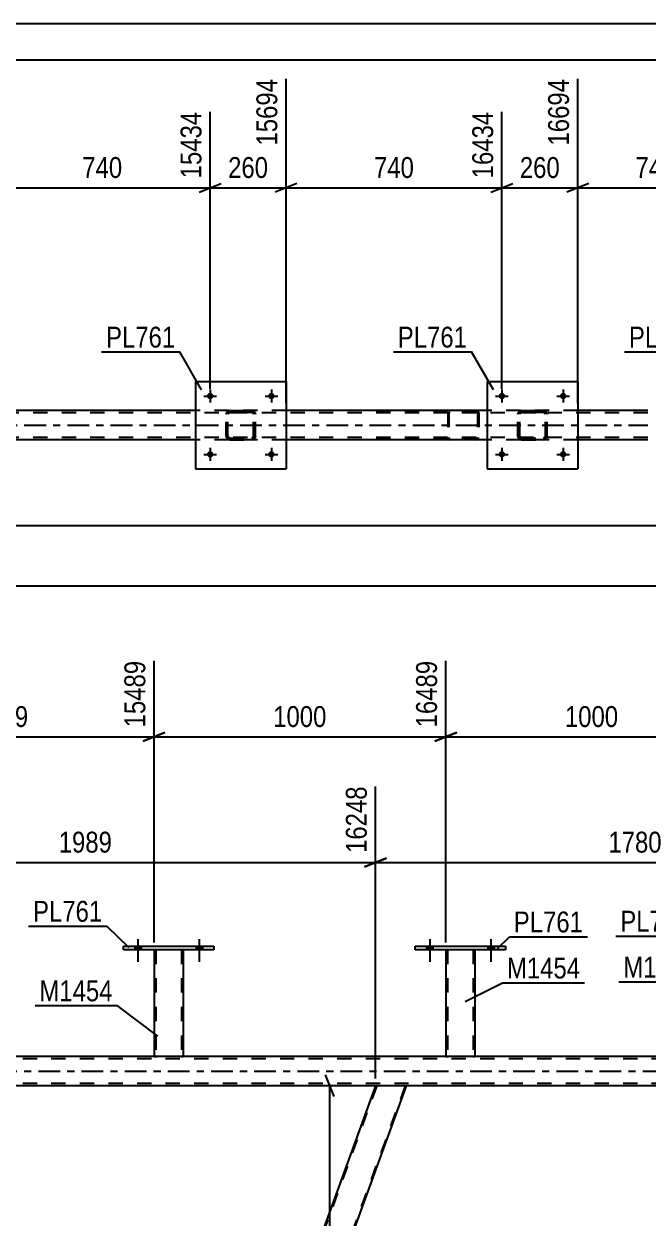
# Model space of a CAD drawing. Header units: millimetres. Extents: x 0 to 841, y 0 to 594.
# Drawn here: x 672 to 757.6, y 430.1 to 594 of the extents above; entities that cross this region are included whole.
import ezdxf

# ---------------------------------------------------------------- set-up
doc = ezdxf.new("R2010")
doc.units = ezdxf.units.MM
doc.linetypes.add('DXK_LINE_DOT2', pattern=[3.9198, 1.9599, -1.9599])
doc.linetypes.add('DXK_LINE_DOT3', pattern=[5.9187, 2.979, -0.9799, 0.9799, -0.9799])
doc.styles.add('Arial Narrow', font='ARIALN.TTF', dxfattribs={"height": 0.2})

# ---------------------------------------------------------------- blocks, each defined once
blk = doc.blocks.new('Unknown-814553314-1133')
at = {"color": 5, "linetype": 'Continuous'}
for p, q in [((841, 594), (0, 594)), ((836, 589), (5, 589))]:
    blk.add_line(p, q, dxfattribs=at)
blk = doc.blocks.new('Part-814553314-2933 - 2883')
at = {"color": 2, "linetype": 'Continuous'}
for p, q in [((695.51, 540.94), (667.91, 540.94)), ((735.51, 540.94), (707.91, 540.94)), ((757.51, 540.94), (747.91, 540.94)), ((695.51, 536.94), (667.91, 536.94)), ((735.51, 536.94), (707.91, 536.94)), ((757.51, 536.94), (747.91, 536.94))]:
    blk.add_line(p, q, dxfattribs=at)
at = {"color": 7, "linetype": 'DXK_LINE_DOT2'}
for p, q in [((707.91, 540.94), (695.51, 540.94)), ((747.91, 540.94), (735.51, 540.94)), ((757.51, 540.62), (80.15, 540.62)), ((757.51, 537.26), (80.15, 537.26)), ((707.91, 536.94), (695.51, 536.94)), ((747.91, 536.94), (735.51, 536.94))]:
    blk.add_line(p, q, dxfattribs=at)
at = {"color": 7, "linetype": 'DXK_LINE_DOT3'}
blk.add_line((80.15, 538.94), (757.51, 538.94), dxfattribs=at)
blk = doc.blocks.new('Part-814553314-3019 - 2883')
at = {"color": 7, "linetype": 'DXK_LINE_DOT2'}
for p, q in [((740, 540.91), (740.19, 540.94)), ((740.19, 540.94), (740, 540.91)), ((740.19, 540.94), (743.23, 540.94)), ((740.19, 540.94), (740.19, 540.94)), ((740.19, 540.94), (743.23, 540.94)), ((743.23, 540.94), (743.23, 540.94)), ((743.23, 540.94), (743.41, 540.91)), ((743.41, 540.91), (743.23, 540.94)), ((739.71, 540.46), (739.74, 540.65)), ((739.74, 540.65), (739.71, 540.46)), ((739.71, 537.42), (739.71, 540.46)), ((739.95, 540.46), (739.97, 540.56)), ((739.97, 540.56), (739.95, 540.46)), ((739.95, 537.42), (739.95, 540.46)), ((739.97, 540.56), (740.02, 540.63)), ((740.02, 540.63), (739.97, 540.56)), ((740.02, 540.63), (740.1, 540.69)), ((740.1, 540.69), (740.02, 540.63)), ((740.1, 540.69), (740.19, 540.7)), ((740.19, 540.7), (740.1, 540.69)), ((740.19, 540.7), (743.23, 540.7)), ((740.19, 540.7), (740.19, 540.7)), ((743.23, 540.7), (740.19, 540.7)), ((743.23, 540.7), (743.23, 540.7)), ((743.23, 540.7), (743.32, 540.69)), ((743.32, 540.69), (743.23, 540.7)), ((743.32, 540.69), (743.4, 540.63)), ((743.4, 540.63), (743.32, 540.69)), ((743.4, 540.63), (743.45, 540.56)), ((743.45, 540.56), (743.4, 540.63)), ((743.45, 540.56), (743.47, 540.46)), ((743.47, 540.46), (743.45, 540.56)), ((743.47, 537.42), (743.47, 540.46)), ((743.67, 540.65), (743.71, 540.46)), ((743.71, 540.46), (743.67, 540.65)), ((743.71, 537.42), (743.71, 540.46)), ((739.74, 537.24), (739.71, 537.42)), ((739.71, 537.42), (739.74, 537.24)), ((739.97, 537.33), (739.95, 537.42)), ((739.95, 537.42), (739.97, 537.33)), ((740.02, 537.25), (739.97, 537.33)), ((739.97, 537.33), (740.02, 537.25)), ((740.19, 536.94), (740, 536.98)), ((740, 536.98), (740.19, 536.94)), ((740.1, 537.2), (740.02, 537.25)), ((740.02, 537.25), (740.1, 537.2)), ((740.19, 537.18), (740.1, 537.2)), ((740.1, 537.2), (740.19, 537.18)), ((740.19, 537.18), (743.23, 537.18)), ((740.19, 537.18), (740.19, 537.18)), ((740.19, 537.18), (743.23, 537.18)), ((740.19, 536.94), (743.23, 536.94)), ((740.19, 536.94), (740.19, 536.94)), ((740.19, 536.94), (743.23, 536.94)), ((743.32, 537.2), (743.23, 537.18)), ((743.23, 537.18), (743.32, 537.2)), ((743.23, 537.18), (743.23, 537.18)), ((743.41, 536.98), (743.23, 536.94)), ((743.23, 536.94), (743.41, 536.98)), ((743.23, 536.94), (743.23, 536.94)), ((743.4, 537.25), (743.32, 537.2)), ((743.32, 537.2), (743.4, 537.25)), ((743.45, 537.33), (743.4, 537.25)), ((743.4, 537.25), (743.45, 537.33)), ((743.47, 537.42), (743.45, 537.33)), ((743.45, 537.33), (743.47, 537.42)), ((743.71, 537.42), (743.67, 537.24)), ((743.67, 537.24), (743.71, 537.42))]:
    blk.add_line(p, q, dxfattribs=at)
at = {"color": 7, "linetype": 'DXK_LINE_DOT3'}
blk.add_line((741.71, 538.94), (741.71, 538.94), dxfattribs=at)
at = {"color": 7, "linetype": 'DXK_LINE_DOT2'}
for centre, start, end in [((740.19, 540.46), 112.5, 157.5), ((740.19, 540.46), 112.5, 157.5), ((743.23, 540.46), 22.5, 67.5), ((743.23, 540.46), 22.5, 67.5), ((740.19, 537.42), 202.5, 247.5), ((740.19, 537.42), 202.5, 247.5), ((743.23, 537.42), 292.5, 337.5), ((743.23, 537.42), 292.5, 337.5)]:
    blk.add_arc(centre, 0.48, start, end, dxfattribs=at)
blk = doc.blocks.new('Part-814553314-3024 - 2883')
at = {"color": 2, "linetype": 'Continuous'}
for p, q in [((695.51, 544.94), (695.51, 532.94)), ((695.51, 544.94), (707.91, 544.94)), ((707.91, 544.94), (707.91, 532.94)), ((695.51, 532.94), (707.91, 532.94))]:
    blk.add_line(p, q, dxfattribs=at)
blk = doc.blocks.new('Part-814553314-3025 - 2883')
at = {"color": 7, "linetype": 'DXK_LINE_DOT2'}
for p, q in [((700, 540.91), (700.19, 540.94)), ((700.19, 540.94), (700, 540.91)), ((700.19, 540.94), (703.23, 540.94)), ((700.19, 540.94), (700.19, 540.94)), ((700.19, 540.94), (703.23, 540.94)), ((703.23, 540.94), (703.23, 540.94)), ((703.23, 540.94), (703.41, 540.91)), ((703.41, 540.91), (703.23, 540.94)), ((699.71, 540.46), (699.74, 540.65)), ((699.74, 540.65), (699.71, 540.46)), ((699.71, 537.42), (699.71, 540.46)), ((699.95, 540.46), (699.97, 540.56)), ((699.97, 540.56), (699.95, 540.46)), ((699.95, 537.42), (699.95, 540.46)), ((699.97, 540.56), (700.02, 540.63)), ((700.02, 540.63), (699.97, 540.56)), ((700.02, 540.63), (700.1, 540.69)), ((700.1, 540.69), (700.02, 540.63)), ((700.1, 540.69), (700.19, 540.7)), ((700.19, 540.7), (700.1, 540.69)), ((700.19, 540.7), (703.23, 540.7)), ((700.19, 540.7), (700.19, 540.7)), ((703.23, 540.7), (700.19, 540.7)), ((703.23, 540.7), (703.23, 540.7)), ((703.23, 540.7), (703.32, 540.69)), ((703.32, 540.69), (703.23, 540.7)), ((703.32, 540.69), (703.4, 540.63)), ((703.4, 540.63), (703.32, 540.69)), ((703.4, 540.63), (703.45, 540.56)), ((703.45, 540.56), (703.4, 540.63)), ((703.45, 540.56), (703.47, 540.46)), ((703.47, 540.46), (703.45, 540.56)), ((703.47, 537.42), (703.47, 540.46)), ((703.67, 540.65), (703.71, 540.46)), ((703.71, 540.46), (703.67, 540.65)), ((703.71, 537.42), (703.71, 540.46)), ((699.74, 537.24), (699.71, 537.42)), ((699.71, 537.42), (699.74, 537.24)), ((699.97, 537.33), (699.95, 537.42)), ((699.95, 537.42), (699.97, 537.33)), ((700.02, 537.25), (699.97, 537.33)), ((699.97, 537.33), (700.02, 537.25)), ((700.19, 536.94), (700, 536.98)), ((700, 536.98), (700.19, 536.94)), ((700.1, 537.2), (700.02, 537.25)), ((700.02, 537.25), (700.1, 537.2)), ((700.19, 537.18), (700.1, 537.2)), ((700.1, 537.2), (700.19, 537.18)), ((700.19, 537.18), (703.23, 537.18)), ((700.19, 537.18), (700.19, 537.18)), ((700.19, 537.18), (703.23, 537.18)), ((700.19, 536.94), (703.23, 536.94)), ((700.19, 536.94), (700.19, 536.94)), ((700.19, 536.94), (703.23, 536.94)), ((703.32, 537.2), (703.23, 537.18)), ((703.23, 537.18), (703.32, 537.2)), ((703.23, 537.18), (703.23, 537.18)), ((703.41, 536.98), (703.23, 536.94)), ((703.23, 536.94), (703.41, 536.98)), ((703.23, 536.94), (703.23, 536.94)), ((703.4, 537.25), (703.32, 537.2)), ((703.32, 537.2), (703.4, 537.25)), ((703.45, 537.33), (703.4, 537.25)), ((703.4, 537.25), (703.45, 537.33)), ((703.47, 537.42), (703.45, 537.33)), ((703.45, 537.33), (703.47, 537.42)), ((703.71, 537.42), (703.67, 537.24)), ((703.67, 537.24), (703.71, 537.42))]:
    blk.add_line(p, q, dxfattribs=at)
at = {"color": 7, "linetype": 'DXK_LINE_DOT3'}
blk.add_line((701.71, 538.94), (701.71, 538.94), dxfattribs=at)
at = {"color": 7, "linetype": 'DXK_LINE_DOT2'}
for centre, start, end in [((700.19, 540.46), 112.5, 157.5), ((700.19, 540.46), 112.5, 157.5), ((703.23, 540.46), 22.5, 67.5), ((703.23, 540.46), 22.5, 67.5), ((700.19, 537.42), 202.5, 247.5), ((700.19, 537.42), 202.5, 247.5), ((703.23, 537.42), 292.5, 337.5), ((703.23, 537.42), 292.5, 337.5)]:
    blk.add_arc(centre, 0.48, start, end, dxfattribs=at)
blk = doc.blocks.new('Bolt-814553314-2965 - 2883')
at = {"linetype": 'Continuous'}
for points in [[(737.95, 542.94, -1), (737.07, 542.94, -1)], [(746.35, 542.94, -1), (745.47, 542.94, -1)]]:
    blk.add_hatch(color=1, dxfattribs=at).paths.add_polyline_path(points)
at = {"color": 1, "linetype": 'Continuous'}
for p, q in [((736.63, 542.94), (738.39, 542.94)), ((737.51, 543.82), (737.51, 542.06)), ((745.03, 542.94), (746.79, 542.94)), ((745.91, 543.82), (745.91, 542.06))]:
    blk.add_line(p, q, dxfattribs=at)
blk = doc.blocks.new('Bolt-814553314-2966 - 2883')
at = {"linetype": 'Continuous'}
for points in [[(737.95, 534.94, -1), (737.07, 534.94, -1)], [(746.35, 534.94, -1), (745.47, 534.94, -1)]]:
    blk.add_hatch(color=1, dxfattribs=at).paths.add_polyline_path(points)
at = {"color": 1, "linetype": 'Continuous'}
for p, q in [((737.51, 535.82), (737.51, 534.06)), ((745.91, 535.82), (745.91, 534.06)), ((736.63, 534.94), (738.39, 534.94)), ((745.03, 534.94), (746.79, 534.94))]:
    blk.add_line(p, q, dxfattribs=at)
blk = doc.blocks.new('Bolt-814553314-2967 - 2883')
at = {"linetype": 'Continuous'}
for points in [[(697.95, 542.94, -1), (697.07, 542.94, -1)], [(706.35, 542.94, -1), (705.47, 542.94, -1)]]:
    blk.add_hatch(color=1, dxfattribs=at).paths.add_polyline_path(points)
at = {"color": 1, "linetype": 'Continuous'}
for p, q in [((696.63, 542.94), (698.39, 542.94)), ((697.51, 543.82), (697.51, 542.06)), ((705.03, 542.94), (706.79, 542.94)), ((705.91, 543.82), (705.91, 542.06))]:
    blk.add_line(p, q, dxfattribs=at)
blk = doc.blocks.new('Bolt-814553314-2968 - 2883')
at = {"linetype": 'Continuous'}
for points in [[(697.95, 534.94, -1), (697.07, 534.94, -1)], [(706.35, 534.94, -1), (705.47, 534.94, -1)]]:
    blk.add_hatch(color=1, dxfattribs=at).paths.add_polyline_path(points)
at = {"color": 1, "linetype": 'Continuous'}
for p, q in [((697.51, 535.82), (697.51, 534.06)), ((705.91, 535.82), (705.91, 534.06)), ((696.63, 534.94), (698.39, 534.94)), ((705.03, 534.94), (706.79, 534.94))]:
    blk.add_line(p, q, dxfattribs=at)
blk = doc.blocks.new('Part-814553314-3018 - 2883')
at = {"color": 2, "linetype": 'Continuous'}
for p, q in [((735.51, 544.94), (735.51, 532.94)), ((735.51, 544.94), (747.91, 544.94)), ((747.91, 544.94), (747.91, 532.94)), ((735.51, 532.94), (747.91, 532.94))]:
    blk.add_line(p, q, dxfattribs=at)
blk = doc.blocks.new('Part-814553314-3088 - 2883')
at = {"color": 7, "linetype": 'DXK_LINE_DOT2'}
for p, q in [((733.99, 540.94), (718.66, 540.94)), ((733.99, 540.78), (718.66, 540.78)), ((730.1, 540.75), (730.08, 540.62)), ((730.26, 540.69), (730.3, 540.74)), ((730.42, 540.94), (730.29, 540.92)), ((730.3, 540.74), (730.33, 540.76)), ((730.33, 540.76), (730.35, 540.77)), ((730.35, 540.77), (730.42, 540.78)), ((734.12, 540.92), (733.99, 540.94)), ((733.99, 540.78), (734.06, 540.77)), ((734.06, 540.77), (734.11, 540.74)), ((734.11, 540.74), (734.15, 540.69)), ((734.33, 540.62), (734.31, 540.75)), ((730.08, 540.62), (730.08, 537.26)), ((730.25, 540.62), (730.26, 540.69)), ((730.25, 540.62), (730.25, 537.26)), ((734.15, 540.69), (734.16, 540.62)), ((734.16, 540.62), (734.16, 537.26)), ((734.33, 540.62), (734.33, 537.26)), ((733.99, 537.1), (718.66, 537.1)), ((733.99, 536.94), (718.66, 536.94)), ((730.08, 537.26), (730.1, 537.14)), ((730.26, 537.2), (730.25, 537.26)), ((730.3, 537.15), (730.26, 537.2)), ((730.29, 536.97), (730.42, 536.94)), ((730.3, 537.15), (730.33, 537.13)), ((730.33, 537.13), (730.35, 537.12)), ((730.35, 537.12), (730.42, 537.1)), ((734.06, 537.12), (733.99, 537.1)), ((733.99, 536.94), (734.12, 536.97)), ((734.11, 537.15), (734.06, 537.12)), ((734.15, 537.2), (734.11, 537.15)), ((734.16, 537.26), (734.15, 537.2)), ((734.31, 537.14), (734.33, 537.26))]:
    blk.add_line(p, q, dxfattribs=at)
for centre, start, end in [((734.01, 540.61), 24.32, 69.2417), ((730.41, 537.28), 204.32, 249.2417), ((734.01, 537.28), 290.7583, 335.68)]:
    blk.add_arc(centre, 0.331, start, end, dxfattribs=at)
blk = doc.blocks.new('Part-814553314-4189 - 3897')
at = {"color": 7, "linetype": 'DXK_LINE_DOT2'}
for p, q in [((729.81, 466.97), (729.81, 466.97)), ((729.81, 466.97), (729.81, 466.96)), ((729.81, 466.96), (729.81, 466.97)), ((729.84, 466.97), (729.81, 466.97)), ((729.81, 466.97), (729.84, 466.97)), ((729.95, 466.97), (729.84, 466.97)), ((729.84, 466.97), (729.95, 466.97)), ((730.1, 466.97), (729.95, 466.97)), ((729.95, 466.97), (730.1, 466.97)), ((730.05, 466.97), (730.05, 466.97)), ((730.05, 466.97), (730.05, 452.32)), ((730.07, 466.97), (730.05, 466.97)), ((730.05, 466.97), (730.07, 466.97)), ((730.12, 466.97), (730.07, 466.97)), ((730.07, 466.97), (730.12, 466.97)), ((733.51, 466.97), (730.1, 466.97)), ((733.51, 466.97), (730.1, 466.97)), ((733.42, 466.97), (730.12, 466.97)), ((730.12, 466.97), (730.2, 466.97)), ((733.5, 466.97), (730.2, 466.97)), ((733.5, 466.97), (733.42, 466.97)), ((733.55, 466.97), (733.5, 466.97)), ((733.5, 466.97), (733.55, 466.97)), ((733.51, 466.97), (733.67, 466.97)), ((733.67, 466.97), (733.51, 466.97)), ((733.57, 466.97), (733.55, 466.97)), ((733.55, 466.97), (733.57, 466.97)), ((733.57, 466.97), (733.57, 466.97)), ((733.57, 466.97), (733.57, 452.32)), ((733.67, 466.97), (733.77, 466.97)), ((733.77, 466.97), (733.67, 466.97)), ((733.77, 466.97), (733.81, 466.97)), ((733.81, 466.97), (733.77, 466.97)), ((733.81, 466.97), (733.81, 466.97)), ((733.81, 466.97), (733.81, 466.96)), ((733.81, 466.96), (733.81, 466.97)), ((729.81, 452.32), (729.84, 452.32)), ((729.84, 452.32), (729.95, 452.32)), ((729.95, 452.32), (730.1, 452.32)), ((730.07, 452.32), (730.05, 452.32)), ((730.05, 452.32), (730.07, 452.32)), ((730.12, 452.32), (730.07, 452.32)), ((730.07, 452.32), (730.12, 452.32)), ((733.51, 452.32), (730.1, 452.32)), ((733.42, 452.32), (730.12, 452.32)), ((730.12, 452.32), (730.2, 452.32)), ((733.55, 452.32), (730.2, 452.32)), ((733.5, 452.32), (733.42, 452.32)), ((733.55, 452.32), (733.5, 452.32)), ((733.51, 452.32), (733.67, 452.32)), ((733.57, 452.32), (733.55, 452.32)), ((733.55, 452.32), (733.57, 452.32)), ((733.67, 452.32), (733.77, 452.32)), ((733.77, 452.32), (733.81, 452.32))]:
    blk.add_line(p, q, dxfattribs=at)
at = {"color": 2, "linetype": 'Continuous'}
for p, q in [((729.81, 466.96), (729.81, 452.32)), ((733.81, 466.96), (733.81, 452.32)), ((729.84, 452.32), (729.81, 452.32)), ((729.95, 452.32), (729.84, 452.32)), ((730.1, 452.32), (729.95, 452.32)), ((733.51, 452.32), (730.1, 452.32)), ((733.67, 452.32), (733.51, 452.32)), ((733.77, 452.32), (733.67, 452.32)), ((733.81, 452.32), (733.77, 452.32))]:
    blk.add_line(p, q, dxfattribs=at)
blk = doc.blocks.new('Part-814553314-3994 - 3897')
at = {"color": 2, "linetype": 'Continuous'}
for p, q in [((689.81, 452.32), (653.81, 452.32)), ((729.81, 452.32), (693.81, 452.32)), ((769.81, 452.32), (733.81, 452.32)), ((720.18, 448.32), (640.62, 448.32)), ((791.36, 448.32), (724.43, 448.32))]:
    blk.add_line(p, q, dxfattribs=at)
at = {"color": 7, "linetype": 'DXK_LINE_DOT2'}
for p, q in [((693.81, 452.32), (689.81, 452.32)), ((733.81, 452.32), (729.81, 452.32)), ((791.36, 452), (70.25, 452)), ((791.36, 448.64), (70.25, 448.64)), ((724.43, 448.32), (209.37, 448.32))]:
    blk.add_line(p, q, dxfattribs=at)
at = {"color": 7, "linetype": 'DXK_LINE_DOT3'}
blk.add_line((70.25, 450.32), (791.36, 450.32), dxfattribs=at)
blk = doc.blocks.new('Part-814553314-4032 - 3897')
at = {"color": 7, "linetype": 'DXK_LINE_DOT2'}
for p, q in [((720.35, 448.32), (676.23, 327.1)), ((724.26, 448.32), (680.14, 327.1)), ((677.3, 330.52), (676.06, 327.1)), ((676.06, 327.1), (680.31, 327.1))]:
    blk.add_line(p, q, dxfattribs=at)
at = {"color": 2, "linetype": 'Continuous'}
for p, q in [((720.18, 448.32), (677.3, 330.52)), ((680.31, 327.1), (724.43, 448.32)), ((724.43, 448.32), (720.18, 448.32))]:
    blk.add_line(p, q, dxfattribs=at)
blk = doc.blocks.new('Part-814553314-4037 - 3897')
at = {"color": 2, "linetype": 'Continuous'}
for p, q in [((639.3, 448.32), (637.77, 444.13)), ((640.62, 448.32), (639.3, 448.32)), ((677.32, 330.57), (640.62, 448.32)), ((674.21, 327.1), (637.75, 444.07)), ((637.77, 444.13), (637.77, 444.12)), ((677.05, 329.83), (676.06, 327.1)), ((677.3, 330.51), (677.05, 329.83)), ((677.3, 330.52), (677.3, 330.51))]:
    blk.add_line(p, q, dxfattribs=at)
at = {"color": 7, "linetype": 'DXK_LINE_DOT2'}
for p, q in [((677.18, 330.2), (640.37, 448.32)), ((637.77, 444.13), (637.75, 444.07)), ((674.46, 327.1), (637.89, 444.44)), ((677.05, 329.83), (677.24, 330.35)), ((677.32, 330.57), (677.3, 330.52)), ((676.06, 327.1), (674.21, 327.1))]:
    blk.add_line(p, q, dxfattribs=at)
blk = doc.blocks.new('Bolt-814553314-4151 - 3897')
at = {"linetype": 'Continuous'}
for points in [[(687.17, 466.96), (688.05, 466.96), (688.05, 467.44), (687.17, 467.44)], [(695.57, 466.96), (696.45, 466.96), (696.45, 467.44), (695.57, 467.44)]]:
    blk.add_hatch(color=1, dxfattribs=at).paths.add_polyline_path(points)
at = {"color": 1, "linetype": 'Continuous'}
for p, q in [((687.17, 467.44), (687.17, 466.96)), ((687.61, 468.44), (687.61, 465.32)), ((688.05, 467.44), (688.05, 466.96)), ((695.57, 467.44), (695.57, 466.96)), ((696.01, 468.44), (696.01, 465.32)), ((696.45, 467.44), (696.45, 466.96))]:
    blk.add_line(p, q, dxfattribs=at)
blk = doc.blocks.new('Part-814553314-4184 - 3897')
at = {"color": 2, "linetype": 'Continuous'}
for p, q in [((725.61, 467.44), (738.01, 467.44)), ((725.61, 466.96), (725.61, 467.44)), ((738.01, 467.44), (738.01, 466.96)), ((738.01, 466.96), (725.61, 466.96))]:
    blk.add_line(p, q, dxfattribs=at)
blk = doc.blocks.new('Part-814553314-4194 - 3897')
at = {"color": 2, "linetype": 'Continuous'}
for p, q in [((685.61, 467.44), (698.01, 467.44)), ((685.61, 466.96), (685.61, 467.44)), ((698.01, 467.44), (698.01, 466.96)), ((698.01, 466.96), (685.61, 466.96))]:
    blk.add_line(p, q, dxfattribs=at)
blk = doc.blocks.new('Part-814553314-4251 - 3897')
at = {"color": 7, "linetype": 'DXK_LINE_DOT2'}
for p, q in [((689.81, 466.97), (689.81, 466.97)), ((689.81, 466.97), (689.81, 466.96)), ((689.81, 466.96), (689.81, 466.97)), ((689.84, 466.97), (689.81, 466.97)), ((689.81, 466.97), (689.84, 466.97)), ((689.95, 466.97), (689.84, 466.97)), ((689.84, 466.97), (689.95, 466.97)), ((690.1, 466.97), (689.95, 466.97)), ((689.95, 466.97), (690.1, 466.97)), ((690.05, 466.97), (690.05, 466.97)), ((690.05, 466.97), (690.05, 452.32)), ((690.07, 466.97), (690.05, 466.97)), ((690.05, 466.97), (690.07, 466.97)), ((690.12, 466.97), (690.07, 466.97)), ((690.07, 466.97), (690.12, 466.97)), ((693.51, 466.97), (690.1, 466.97)), ((693.51, 466.97), (690.1, 466.97)), ((693.42, 466.97), (690.12, 466.97)), ((690.12, 466.97), (690.2, 466.97)), ((693.5, 466.97), (690.2, 466.97)), ((693.5, 466.97), (693.42, 466.97)), ((693.55, 466.97), (693.5, 466.97)), ((693.5, 466.97), (693.55, 466.97)), ((693.51, 466.97), (693.67, 466.97)), ((693.67, 466.97), (693.51, 466.97)), ((693.57, 466.97), (693.55, 466.97)), ((693.55, 466.97), (693.57, 466.97)), ((693.57, 466.97), (693.57, 466.97)), ((693.57, 466.97), (693.57, 452.32)), ((693.67, 466.97), (693.77, 466.97)), ((693.77, 466.97), (693.67, 466.97)), ((693.77, 466.97), (693.81, 466.97)), ((693.81, 466.97), (693.77, 466.97)), ((693.81, 466.97), (693.81, 466.97)), ((693.81, 466.97), (693.81, 466.96)), ((693.81, 466.96), (693.81, 466.97)), ((689.81, 452.32), (689.84, 452.32)), ((689.84, 452.32), (689.95, 452.32)), ((689.95, 452.32), (690.1, 452.32)), ((690.07, 452.32), (690.05, 452.32)), ((690.05, 452.32), (690.07, 452.32)), ((690.12, 452.32), (690.07, 452.32)), ((690.07, 452.32), (690.12, 452.32)), ((693.51, 452.32), (690.1, 452.32)), ((693.42, 452.32), (690.12, 452.32)), ((690.12, 452.32), (690.2, 452.32)), ((693.55, 452.32), (690.2, 452.32)), ((693.5, 452.32), (693.42, 452.32)), ((693.55, 452.32), (693.5, 452.32)), ((693.51, 452.32), (693.67, 452.32)), ((693.57, 452.32), (693.55, 452.32)), ((693.55, 452.32), (693.57, 452.32)), ((693.67, 452.32), (693.77, 452.32)), ((693.77, 452.32), (693.81, 452.32))]:
    blk.add_line(p, q, dxfattribs=at)
at = {"color": 2, "linetype": 'Continuous'}
for p, q in [((689.81, 466.96), (689.81, 452.32)), ((693.81, 466.96), (693.81, 452.32)), ((689.84, 452.32), (689.81, 452.32)), ((689.95, 452.32), (689.84, 452.32)), ((690.1, 452.32), (689.95, 452.32)), ((693.51, 452.32), (690.1, 452.32)), ((693.67, 452.32), (693.51, 452.32)), ((693.77, 452.32), (693.67, 452.32)), ((693.81, 452.32), (693.77, 452.32))]:
    blk.add_line(p, q, dxfattribs=at)
blk = doc.blocks.new('Bolt-814553314-4255 - 3897')
at = {"linetype": 'Continuous'}
for points in [[(727.17, 466.96), (728.05, 466.96), (728.05, 467.44), (727.17, 467.44)], [(735.57, 466.96), (736.45, 466.96), (736.45, 467.44), (735.57, 467.44)]]:
    blk.add_hatch(color=1, dxfattribs=at).paths.add_polyline_path(points)
at = {"color": 1, "linetype": 'Continuous'}
for p, q in [((727.17, 467.44), (727.17, 466.96)), ((727.61, 468.44), (727.61, 465.32)), ((728.05, 467.44), (728.05, 466.96)), ((735.57, 467.44), (735.57, 466.96)), ((736.01, 468.44), (736.01, 465.32)), ((736.45, 467.44), (736.45, 466.96))]:
    blk.add_line(p, q, dxfattribs=at)
blk = doc.blocks.new('Bolt-814553314-4256 - 3897')
at = {"linetype": 'Continuous'}
for points in [[(727.17, 466.96), (728.05, 466.96), (728.05, 467.44), (727.17, 467.44)], [(735.57, 466.96), (736.45, 466.96), (736.45, 467.44), (735.57, 467.44)]]:
    blk.add_hatch(color=1, dxfattribs=at).paths.add_polyline_path(points)
at = {"color": 1, "linetype": 'Continuous'}
for p, q in [((727.17, 467.44), (727.17, 466.96)), ((727.61, 468.44), (727.61, 465.32)), ((728.05, 467.44), (728.05, 466.96)), ((735.57, 467.44), (735.57, 466.96)), ((736.01, 468.44), (736.01, 465.32)), ((736.45, 467.44), (736.45, 466.96))]:
    blk.add_line(p, q, dxfattribs=at)
blk = doc.blocks.new('Bolt-814553314-4260 - 3897')
at = {"linetype": 'Continuous'}
for points in [[(687.17, 466.96), (688.05, 466.96), (688.05, 467.44), (687.17, 467.44)], [(695.57, 466.96), (696.45, 466.96), (696.45, 467.44), (695.57, 467.44)]]:
    blk.add_hatch(color=1, dxfattribs=at).paths.add_polyline_path(points)
at = {"color": 1, "linetype": 'Continuous'}
for p, q in [((687.17, 467.44), (687.17, 466.96)), ((687.61, 468.44), (687.61, 465.32)), ((688.05, 467.44), (688.05, 466.96)), ((695.57, 467.44), (695.57, 466.96)), ((696.01, 468.44), (696.01, 465.32)), ((696.45, 467.44), (696.45, 466.96))]:
    blk.add_line(p, q, dxfattribs=at)
blk = doc.blocks.new('StraightDimension-814553314-20009 - 2883')
at = {"color": 7, "linetype": 'Continuous'}
for p, q in [((667.91, 541.94), (667.91, 586.45)), ((697.51, 543.94), (697.51, 581.95)), ((669.41, 572.11), (666.41, 570.91)), ((696.01, 570.91), (699.01, 572.11)), ((667.91, 571.51), (697.51, 571.51))]:
    blk.add_line(p, q, dxfattribs=at)
at = {"color": 0, "linetype": 'Continuous'}
blk.add_wipeout([(696.91, 582.55), (692.71, 582.55), (692.71, 572.21), (696.91, 572.21)], dxfattribs=at)
at = {"color": 0}
blk.add_wipeout([(686.05, 572.26), (686.05, 576.46), (679.37, 576.46), (679.37, 572.26)], dxfattribs=at)
at = {"color": 3, "linetype": 'Continuous', "style": 'Arial Narrow'}
blk.add_text('15434', height=2.863, rotation=90.0002, dxfattribs=at).set_placement((696.31, 572.81))
at = {"color": 3, "style": 'Arial Narrow'}
blk.add_text('740', height=2.863, dxfattribs=at).set_placement((679.97, 572.86))
blk = doc.blocks.new('StraightDimension-814553314-20007 - 2883')
at = {"color": 7, "linetype": 'Continuous'}
for p, q in [((707.91, 541.94), (707.91, 586.45)), ((737.51, 543.94), (737.51, 581.95)), ((709.41, 572.11), (706.41, 570.91)), ((736.01, 570.91), (739.01, 572.11)), ((707.91, 571.51), (737.51, 571.51))]:
    blk.add_line(p, q, dxfattribs=at)
at = {"color": 0, "linetype": 'Continuous'}
blk.add_wipeout([(736.91, 582.55), (732.71, 582.55), (732.71, 572.21), (736.91, 572.21)], dxfattribs=at)
at = {"color": 0}
blk.add_wipeout([(726.05, 572.26), (726.05, 576.46), (719.37, 576.46), (719.37, 572.26)], dxfattribs=at)
at = {"color": 3, "linetype": 'Continuous', "style": 'Arial Narrow'}
blk.add_text('16434', height=2.863, rotation=90.0002, dxfattribs=at).set_placement((736.31, 572.81))
at = {"color": 3, "style": 'Arial Narrow'}
blk.add_text('740', height=2.863, dxfattribs=at).set_placement((719.97, 572.86))
blk = doc.blocks.new('StraightDimension-814553314-3327 - 2883')
at = {"color": 7, "linetype": 'Continuous'}
blk.add_line((79.51, 516.89), (793.6, 516.89), dxfattribs=at)
blk = doc.blocks.new('StraightDimension-814553314-7676 - 2883')
at = {"color": 7, "linetype": 'Continuous'}
blk.add_line((80.15, 525.17), (792.96, 525.17), dxfattribs=at)
blk = doc.blocks.new('StraightDimension-814553314-20005 - 2883')
at = {"color": 7, "linetype": 'Continuous'}
for p, q in [((747.91, 541.94), (747.91, 586.45)), ((769.21, 543.94), (769.21, 581.95)), ((749.41, 572.11), (746.41, 570.91)), ((767.71, 570.91), (770.71, 572.11)), ((747.91, 571.51), (769.21, 571.51))]:
    blk.add_line(p, q, dxfattribs=at)
at = {"color": 0, "linetype": 'Continuous'}
blk.add_wipeout([(768.61, 582.55), (764.41, 582.55), (764.41, 572.21), (768.61, 572.21)], dxfattribs=at)
at = {"color": 0}
blk.add_wipeout([(761.9, 572.26), (761.9, 576.46), (755.22, 576.46), (755.22, 572.26)], dxfattribs=at)
at = {"color": 3, "linetype": 'Continuous', "style": 'Arial Narrow'}
blk.add_text('17434', height=2.863, rotation=90.0002, dxfattribs=at).set_placement((768.01, 572.81))
at = {"color": 3, "style": 'Arial Narrow'}
blk.add_text('740', height=2.863, dxfattribs=at).set_placement((755.82, 572.86))
blk = doc.blocks.new('StraightDimension-814553314-20006 - 2883')
at = {"color": 7, "linetype": 'Continuous'}
for p, q in [((747.91, 541.94), (747.91, 586.45)), ((737.51, 543.94), (737.51, 581.95)), ((736.01, 570.91), (739.01, 572.11)), ((749.41, 572.11), (746.41, 570.91)), ((737.51, 571.51), (747.91, 571.51))]:
    blk.add_line(p, q, dxfattribs=at)
at = {"color": 0}
blk.add_wipeout([(746.05, 572.26), (746.05, 576.46), (739.37, 576.46), (739.37, 572.26)], dxfattribs=at)
at = {"color": 3, "style": 'Arial Narrow'}
blk.add_text('260', height=2.863, dxfattribs=at).set_placement((739.97, 572.86))
at = {"color": 0, "linetype": 'Continuous'}
blk.add_wipeout([(747.31, 587.05), (743.11, 587.05), (743.11, 576.71), (747.31, 576.71)], dxfattribs=at)
at = {"color": 3, "linetype": 'Continuous', "style": 'Arial Narrow'}
blk.add_text('16694', height=2.863, rotation=90.0002, dxfattribs=at).set_placement((746.71, 577.31))
blk = doc.blocks.new('StraightDimension-814553314-20008 - 2883')
at = {"color": 7, "linetype": 'Continuous'}
for p, q in [((707.91, 541.94), (707.91, 586.45)), ((697.51, 543.94), (697.51, 581.95)), ((696.01, 570.91), (699.01, 572.11)), ((709.41, 572.11), (706.41, 570.91)), ((697.51, 571.51), (707.91, 571.51))]:
    blk.add_line(p, q, dxfattribs=at)
at = {"color": 0}
blk.add_wipeout([(706.05, 572.26), (706.05, 576.46), (699.37, 576.46), (699.37, 572.26)], dxfattribs=at)
at = {"color": 3, "style": 'Arial Narrow'}
blk.add_text('260', height=2.863, dxfattribs=at).set_placement((699.97, 572.86))
at = {"color": 0, "linetype": 'Continuous'}
blk.add_wipeout([(707.31, 587.05), (703.11, 587.05), (703.11, 576.71), (707.31, 576.71)], dxfattribs=at)
at = {"color": 3, "linetype": 'Continuous', "style": 'Arial Narrow'}
blk.add_text('15694', height=2.863, rotation=90.0002, dxfattribs=at).set_placement((706.71, 577.31))
blk = doc.blocks.new('StraightDimension-814553314-4887 - 3897')
at = {"color": 7, "linetype": 'Continuous'}
for p, q in [((714.53, 446.82), (713.33, 449.82)), ((731.79, 448.32), (711.08, 448.32)), ((713.93, 327.1), (713.93, 448.32)), ((713.33, 328.6), (714.53, 325.6)), ((705.54, 327.1), (716.33, 327.1))]:
    blk.add_line(p, q, dxfattribs=at)
at = {"color": 0}
blk.add_wipeout([(713.18, 391.97), (708.98, 391.97), (708.98, 383.45), (713.18, 383.45)], dxfattribs=at)
at = {"color": 3, "style": 'Arial Narrow'}
blk.add_text('3031', height=2.863, rotation=90.0002, dxfattribs=at).set_placement((712.58, 384.05))
blk = doc.blocks.new('StraightDimension-814553314-5258 - 3897')
at = {"color": 7, "linetype": 'Continuous'}
for p, q in [((640.62, 449.32), (640.62, 493.89)), ((720.18, 449.32), (720.18, 489.39)), ((642.12, 479.55), (639.12, 478.35)), ((640.62, 478.95), (720.18, 478.95)), ((718.68, 478.35), (721.68, 479.55))]:
    blk.add_line(p, q, dxfattribs=at)
at = {"color": 0, "linetype": 'Continuous'}
blk.add_wipeout([(719.58, 489.99), (715.38, 489.99), (715.38, 479.65), (719.58, 479.65)], dxfattribs=at)
at = {"color": 0}
blk.add_wipeout([(684.65, 479.7), (684.65, 483.9), (676.14, 483.9), (676.14, 479.7)], dxfattribs=at)
at = {"color": 3, "linetype": 'Continuous', "style": 'Arial Narrow'}
blk.add_text('16248', height=2.863, rotation=90.0002, dxfattribs=at).set_placement((718.98, 480.25))
at = {"color": 3, "style": 'Arial Narrow'}
blk.add_text('1989', height=2.863, dxfattribs=at).set_placement((676.74, 480.3))
blk = doc.blocks.new('StraightDimension-814553314-5246 - 3897')
at = {"color": 7, "linetype": 'Continuous'}
for p, q in [((720.18, 449.32), (720.18, 489.39)), ((791.36, 453.32), (791.36, 489.39)), ((721.68, 479.55), (718.68, 478.35)), ((720.18, 478.95), (791.36, 478.95)), ((789.86, 478.35), (792.86, 479.55))]:
    blk.add_line(p, q, dxfattribs=at)
at = {"color": 0, "linetype": 'Continuous'}
blk.add_wipeout([(790.76, 489.99), (786.56, 489.99), (786.56, 479.65), (790.76, 479.65)], dxfattribs=at)
at = {"color": 0}
blk.add_wipeout([(760.02, 479.7), (760.02, 483.9), (751.51, 483.9), (751.51, 479.7)], dxfattribs=at)
at = {"color": 3, "linetype": 'Continuous', "style": 'Arial Narrow'}
blk.add_text('18028', height=2.863, rotation=90.0002, dxfattribs=at).set_placement((790.16, 480.25))
at = {"color": 3, "style": 'Arial Narrow'}
blk.add_text('1780', height=2.863, dxfattribs=at).set_placement((752.11, 480.3))
blk = doc.blocks.new('StraightDimension-814553314-4866 - 3897')
at = {"color": 7, "linetype": 'Continuous'}
for p, q in [((791.36, 447.32), (791.36, 383.49)), ((745.78, 328.1), (745.78, 388.74)), ((747.28, 386.49), (744.28, 385.29)), ((745.78, 385.89), (791.36, 385.89)), ((789.86, 385.29), (792.86, 386.49))]:
    blk.add_line(p, q, dxfattribs=at)
at = {"color": 0}
blk.add_wipeout([(772.83, 386.64), (772.83, 390.84), (764.31, 390.84), (764.31, 386.64)], dxfattribs=at)
at = {"color": 3, "style": 'Arial Narrow'}
blk.add_text('1139', height=2.863, dxfattribs=at).set_placement((764.91, 387.24))
blk = doc.blocks.new('StraightDimension-814553314-4877 - 3897')
at = {"color": 7, "linetype": 'Continuous'}
for p, q in [((810.49, 448.82), (809.29, 451.82)), ((793, 450.32), (812.29, 450.32)), ((809.89, 324.46), (809.89, 450.32)), ((747.42, 324.46), (812.29, 324.46)), ((809.29, 325.96), (810.49, 322.96))]:
    blk.add_line(p, q, dxfattribs=at)
at = {"color": 0}
blk.add_wipeout([(809.14, 391.65), (804.94, 391.65), (804.94, 383.13), (809.14, 383.13)], dxfattribs=at)
at = {"color": 3, "style": 'Arial Narrow'}
blk.add_text('3147', height=2.863, rotation=90.0002, dxfattribs=at).set_placement((808.54, 383.73))
blk = doc.blocks.new('StraightDimension-814553314-13870 - 3897')
at = {"color": 7, "linetype": 'Continuous'}
for p, q in [((729.81, 467.97), (729.81, 506.62)), ((769.81, 467.96), (769.81, 506.62)), ((731.31, 496.78), (728.31, 495.58)), ((768.31, 495.58), (771.31, 496.78)), ((729.81, 496.18), (769.81, 496.18))]:
    blk.add_line(p, q, dxfattribs=at)
at = {"color": 0, "linetype": 'Continuous'}
blk.add_wipeout([(769.21, 507.22), (765.01, 507.22), (765.01, 496.88), (769.21, 496.88)], dxfattribs=at)
at = {"color": 0}
blk.add_wipeout([(754.06, 496.93), (754.06, 501.13), (745.55, 501.13), (745.55, 496.93)], dxfattribs=at)
at = {"color": 3, "linetype": 'Continuous', "style": 'Arial Narrow'}
blk.add_text('17489', height=2.863, rotation=90.0002, dxfattribs=at).set_placement((768.61, 497.48))
at = {"color": 3, "style": 'Arial Narrow'}
blk.add_text('1000', height=2.863, dxfattribs=at).set_placement((746.15, 497.53))
blk = doc.blocks.new('StraightDimension-814553314-13871 - 3897')
at = {"color": 7, "linetype": 'Continuous'}
for p, q in [((689.81, 467.97), (689.81, 506.62)), ((729.81, 467.97), (729.81, 506.62)), ((691.31, 496.78), (688.31, 495.58)), ((728.31, 495.58), (731.31, 496.78)), ((689.81, 496.18), (729.81, 496.18))]:
    blk.add_line(p, q, dxfattribs=at)
at = {"color": 0, "linetype": 'Continuous'}
blk.add_wipeout([(729.21, 507.22), (725.01, 507.22), (725.01, 496.88), (729.21, 496.88)], dxfattribs=at)
at = {"color": 0}
blk.add_wipeout([(714.06, 496.93), (714.06, 501.13), (705.55, 501.13), (705.55, 496.93)], dxfattribs=at)
at = {"color": 3, "linetype": 'Continuous', "style": 'Arial Narrow'}
blk.add_text('16489', height=2.863, rotation=90.0002, dxfattribs=at).set_placement((728.61, 497.48))
at = {"color": 3, "style": 'Arial Narrow'}
blk.add_text('1000', height=2.863, dxfattribs=at).set_placement((706.15, 497.53))
blk = doc.blocks.new('StraightDimension-814553314-13872 - 3897')
at = {"color": 7, "linetype": 'Continuous'}
for p, q in [((649.84, 467.97), (649.84, 506.62)), ((689.81, 467.97), (689.81, 506.62)), ((651.34, 496.78), (648.34, 495.58)), ((688.31, 495.58), (691.31, 496.78)), ((649.84, 496.18), (689.81, 496.18))]:
    blk.add_line(p, q, dxfattribs=at)
at = {"color": 0, "linetype": 'Continuous'}
blk.add_wipeout([(689.21, 507.22), (685.01, 507.22), (685.01, 496.88), (689.21, 496.88)], dxfattribs=at)
at = {"color": 0}
blk.add_wipeout([(673.17, 496.93), (673.17, 501.13), (666.48, 501.13), (666.48, 496.93)], dxfattribs=at)
at = {"color": 3, "linetype": 'Continuous', "style": 'Arial Narrow'}
blk.add_text('15489', height=2.863, rotation=90.0002, dxfattribs=at).set_placement((688.61, 497.48))
at = {"color": 3, "style": 'Arial Narrow'}
blk.add_text('999', height=2.863, dxfattribs=at).set_placement((667.08, 497.53))
blk = doc.blocks.new('Mark-814553314-3020 - 2883')
at = {"color": 0}
blk.add_wipeout([(692.74, 549.59), (692.74, 552.59), (683.23, 552.59), (683.23, 549.59)], dxfattribs=at)
blk.add_wipeout([(692.74, 549.59), (692.74, 552.59), (683.23, 552.59), (683.23, 549.59)], dxfattribs=at)
at = {"color": 30, "linetype": 'Continuous'}
for p in [(682.63, 548.99), (696.34, 543.79)]:
    blk.add_line(p, (693.34, 548.99), dxfattribs=at)
at = {"color": 3, "style": 'Arial Narrow'}
blk.add_text('PL761', height=2.863, dxfattribs=at).set_placement((683.23, 549.59))
blk = doc.blocks.new('Mark-814553314-3014 - 2883')
at = {"color": 0}
blk.add_wipeout([(732.74, 549.59), (732.74, 552.59), (723.23, 552.59), (723.23, 549.59)], dxfattribs=at)
blk.add_wipeout([(732.74, 549.59), (732.74, 552.59), (723.23, 552.59), (723.23, 549.59)], dxfattribs=at)
at = {"color": 30, "linetype": 'Continuous'}
for p in [(722.63, 548.99), (736.34, 543.79)]:
    blk.add_line(p, (733.34, 548.99), dxfattribs=at)
at = {"color": 3, "style": 'Arial Narrow'}
blk.add_text('PL761', height=2.863, dxfattribs=at).set_placement((723.23, 549.59))
blk = doc.blocks.new('Mark-814553314-3142 - 2883')
at = {"color": 0}
blk.add_wipeout([(764.44, 549.59), (764.44, 552.59), (754.93, 552.59), (754.93, 549.59)], dxfattribs=at)
blk.add_wipeout([(764.44, 549.59), (764.44, 552.59), (754.93, 552.59), (754.93, 549.59)], dxfattribs=at)
at = {"color": 30, "linetype": 'Continuous'}
for p in [(754.33, 548.99), (768.04, 543.79)]:
    blk.add_line(p, (765.04, 548.99), dxfattribs=at)
at = {"color": 3, "style": 'Arial Narrow'}
blk.add_text('PL761', height=2.863, dxfattribs=at).set_placement((754.93, 549.59))
blk = doc.blocks.new('Mark-814553314-4376 - 3897')
at = {"color": 0}
blk.add_wipeout([(763.25, 469.45), (763.25, 472.45), (753.75, 472.45), (753.75, 469.45)], dxfattribs=at)
blk.add_wipeout([(763.25, 469.45), (763.25, 472.45), (753.75, 472.45), (753.75, 469.45)], dxfattribs=at)
at = {"color": 30, "linetype": 'Continuous'}
for p in [(753.15, 468.85), (766.4, 467.27)]:
    blk.add_line(p, (763.85, 468.85), dxfattribs=at)
at = {"color": 3, "style": 'Arial Narrow'}
blk.add_text('PL761', height=2.863, dxfattribs=at).set_placement((753.75, 469.45))
blk = doc.blocks.new('Mark-814553314-4180 - 3897')
at = {"color": 0}
blk.add_wipeout([(748.65, 469.35), (748.65, 472.35), (739.14, 472.35), (739.14, 469.35)], dxfattribs=at)
blk.add_wipeout([(748.65, 469.35), (748.65, 472.35), (739.14, 472.35), (739.14, 469.35)], dxfattribs=at)
at = {"color": 30, "linetype": 'Continuous'}
for p, q in [((736.9, 467.15), (738.54, 468.75)), ((738.54, 468.75), (749.25, 468.75))]:
    blk.add_line(p, q, dxfattribs=at)
at = {"color": 3, "style": 'Arial Narrow'}
blk.add_text('PL761', height=2.863, dxfattribs=at).set_placement((739.14, 469.35))
blk = doc.blocks.new('Mark-814553314-4185 - 3897')
at = {"color": 0}
blk.add_wipeout([(748.25, 463.03), (748.25, 466.03), (738.2, 466.03), (738.2, 463.03)], dxfattribs=at)
blk.add_wipeout([(748.25, 463.03), (748.25, 466.03), (738.2, 466.03), (738.2, 463.03)], dxfattribs=at)
at = {"color": 30, "linetype": 'Continuous'}
for p, q in [((732.48, 459.85), (737.6, 462.43)), ((737.6, 462.43), (748.85, 462.43))]:
    blk.add_line(p, q, dxfattribs=at)
at = {"color": 3, "style": 'Arial Narrow'}
blk.add_text('M1454', height=2.863, dxfattribs=at).set_placement((738.2, 463.03))
blk = doc.blocks.new('Mark-814553314-4190 - 3897')
at = {"color": 0}
blk.add_wipeout([(682.73, 470.81), (682.73, 473.81), (673.22, 473.81), (673.22, 470.81)], dxfattribs=at)
blk.add_wipeout([(682.73, 470.81), (682.73, 473.81), (673.22, 473.81), (673.22, 470.81)], dxfattribs=at)
at = {"color": 30, "linetype": 'Continuous'}
for p in [(672.62, 470.21), (686.4, 467.22)]:
    blk.add_line(p, (683.33, 470.21), dxfattribs=at)
at = {"color": 3, "style": 'Arial Narrow'}
blk.add_text('PL761', height=2.863, dxfattribs=at).set_placement((673.22, 470.81))
blk = doc.blocks.new('Mark-814553314-4247 - 3897')
at = {"color": 0}
blk.add_wipeout([(684.15, 459.9), (684.15, 462.9), (674.09, 462.9), (674.09, 459.9)], dxfattribs=at)
blk.add_wipeout([(684.15, 459.9), (684.15, 462.9), (674.09, 462.9), (674.09, 459.9)], dxfattribs=at)
at = {"color": 30, "linetype": 'Continuous'}
for p in [(673.49, 459.3), (690.33, 455.13)]:
    blk.add_line(p, (684.75, 459.3), dxfattribs=at)
at = {"color": 3, "style": 'Arial Narrow'}
blk.add_text('M1454', height=2.863, dxfattribs=at).set_placement((674.09, 459.9))
blk = doc.blocks.new('Mark-814553314-4371 - 3897')
at = {"color": 0}
blk.add_wipeout([(764.2, 463.15), (764.2, 466.15), (754.15, 466.15), (754.15, 463.15)], dxfattribs=at)
blk.add_wipeout([(764.2, 463.15), (764.2, 466.15), (754.15, 466.15), (754.15, 463.15)], dxfattribs=at)
at = {"color": 30, "linetype": 'Continuous'}
for p in [(753.55, 462.55), (772.19, 456.56)]:
    blk.add_line(p, (764.8, 462.55), dxfattribs=at)
at = {"color": 3, "style": 'Arial Narrow'}
blk.add_text('M1454', height=2.863, dxfattribs=at).set_placement((754.15, 463.15))

msp = doc.modelspace()

# ---------------------------------------------------------------- block references
for name in ['Unknown-814553314-1133', 'Part-814553314-3024 - 2883', 'Part-814553314-3018 - 2883', 'Part-814553314-2933 - 2883', 'Bolt-814553314-2967 - 2883', 'Bolt-814553314-2965 - 2883', 'Part-814553314-3025 - 2883', 'Part-814553314-3088 - 2883', 'Part-814553314-3019 - 2883', 'Bolt-814553314-2968 - 2883', 'Bolt-814553314-2966 - 2883', 'Part-814553314-4194 - 3897', 'Bolt-814553314-4151 - 3897', 'Bolt-814553314-4260 - 3897', 'Part-814553314-4184 - 3897', 'Bolt-814553314-4255 - 3897', 'Bolt-814553314-4256 - 3897', 'Part-814553314-4251 - 3897', 'Part-814553314-4189 - 3897', 'Part-814553314-3994 - 3897', 'Part-814553314-4037 - 3897', 'Part-814553314-4032 - 3897']:
    msp.add_blockref(name, (0, 0))

# ---------------------------------------------------------------- next in the draw order: block references
for name in ['StraightDimension-814553314-20009 - 2883', 'StraightDimension-814553314-20007 - 2883', 'StraightDimension-814553314-20005 - 2883', 'StraightDimension-814553314-3327 - 2883', 'StraightDimension-814553314-4887 - 3897', 'StraightDimension-814553314-4866 - 3897']:
    msp.add_blockref(name, (0, 0))

# ---------------------------------------------------------------- next in the draw order: block references
for name in ['StraightDimension-814553314-20008 - 2883', 'StraightDimension-814553314-20006 - 2883', 'Mark-814553314-3142 - 2883', 'StraightDimension-814553314-7676 - 2883', 'StraightDimension-814553314-5258 - 3897']:
    msp.add_blockref(name, (0, 0))

# ---------------------------------------------------------------- next in the draw order: block references
for name in ['Mark-814553314-3020 - 2883', 'Mark-814553314-3014 - 2883', 'StraightDimension-814553314-5246 - 3897', 'Mark-814553314-4247 - 3897']:
    msp.add_blockref(name, (0, 0))

# ---------------------------------------------------------------- next in the draw order: block references
for name in ['StraightDimension-814553314-13870 - 3897', 'Mark-814553314-4185 - 3897', 'Mark-814553314-4371 - 3897', 'StraightDimension-814553314-4877 - 3897']:
    msp.add_blockref(name, (0, 0))

# ---------------------------------------------------------------- next in the draw order: block references
for name in ['StraightDimension-814553314-13871 - 3897', 'Mark-814553314-4180 - 3897', 'Mark-814553314-4376 - 3897']:
    msp.add_blockref(name, (0, 0))

# ---------------------------------------------------------------- next in the draw order: block references
msp.add_blockref('StraightDimension-814553314-13872 - 3897', (0, 0))

# ---------------------------------------------------------------- next in the draw order: block references
msp.add_blockref('Mark-814553314-4190 - 3897', (0, 0))

doc.saveas('drawing.dxf')
